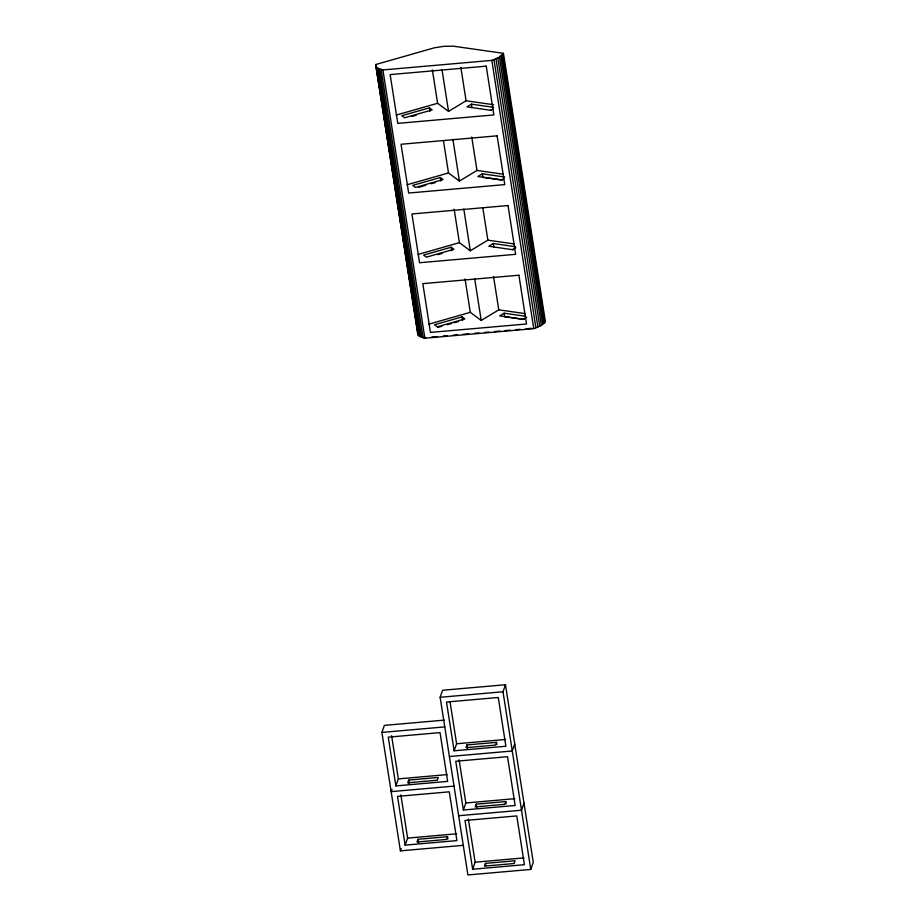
<?xml version="1.0" encoding="UTF-8"?>
<svg xmlns="http://www.w3.org/2000/svg" width="921" height="921" viewBox="0 0 921 921"><rect width="100%" height="100%" fill="white"/><g stroke="black" fill="none" stroke-linecap="round" stroke-linejoin="round"><path stroke-width="1.38" d="M417.8 334.588L375.676 64.551L434.332 47.811L444.014 46.303L453.201 46.154L503.442 53.337L545.382 321.602L541.375 325.389L533.754 328.647L424.857 338.203L418.318 335.394L375.676 64.551M463.275 845.34L400.405 850.854L381.893 732.414L384.368 725.38L444.383 720.118M391.978 789.297L391.149 791.634L454.018 786.12M395.88 785.924L388.259 737.157L440.031 732.609L447.652 781.376L395.88 785.924L398.356 778.89L391.609 735.695M408.705 780.064L407.738 782.804L437.314 780.214L438.281 777.462L408.705 780.064L409.246 783.541M440.134 697.289L442.61 690.255L505.479 684.74L533.259 862.401L530.772 869.436L467.903 874.95L440.134 697.289L503.004 691.775L505.479 684.74M400.405 850.854L401.234 848.506M405.136 845.144L397.515 796.377L449.287 791.83L456.908 840.597L405.136 845.144L407.612 838.11L400.865 794.915M417.961 839.273L416.994 842.024L446.57 839.434L447.537 836.682L417.961 839.273L418.502 842.761M454.122 750.799L446.501 702.032L498.273 697.485L505.894 746.252L454.122 750.799L456.597 743.765L450.07 701.963M466.947 744.928L465.98 747.679L495.556 745.089L496.523 742.338L466.947 744.928L467.488 748.416M463.378 810.02L455.757 761.253L507.529 756.705L515.15 805.472L463.378 810.02L465.853 802.985L459.107 759.79M476.203 804.148L475.236 806.9L504.812 804.298L505.779 801.558L476.203 804.148L476.744 807.636M514.735 743.961L512.26 750.995L449.39 756.509M472.634 869.24L465.013 820.473L516.785 815.925L524.406 864.692L472.634 869.24L475.121 862.206L468.363 819.011M485.459 863.368L484.492 866.12L514.068 863.518L515.035 860.778L485.459 863.368L485.816 865.694M523.991 803.181L521.516 810.215L458.646 815.73M375.618 65.449L377.184 67.843L382.917 69.938L491.814 60.383L499.435 57.114L503.442 53.337M432.375 69.835L437.602 103.279L448.539 111.406L466.072 100.78L493.656 104.718M493.714 107.331L471.471 104.154L467.028 106.848L491.48 110.416M490.651 110.232L492.885 108.874M443.485 140.901L448.492 172.952L459.429 181.08L476.974 170.454L503.165 174.196M504.604 177.005L482.362 173.827L477.918 176.521L501.554 179.894L503.775 178.547M454.157 209.217L459.383 242.66L470.32 250.788L487.865 240.162L514.068 243.904M515.507 246.713L493.265 243.535L488.809 246.229L513.273 249.798M512.444 249.603L515.783 247.588M465.059 278.89L470.286 312.334L481.211 320.462L498.756 309.836L524.958 313.577M525.005 316.179L504.155 313.209L499.7 315.903L523.335 319.276L526.674 317.25M396.191 115.09L437.602 103.279M429.405 107.849L401.809 115.712L404.584 117.784L432.179 109.91L429.405 107.849L429.957 111.326M412.021 116.449L416.154 115.263M407.082 184.764L448.492 172.952M440.307 177.511L412.712 185.386L415.475 187.447L443.07 179.583L440.307 177.511L440.848 181M418.767 187.297L425.675 185.328M431.189 183.751L435.322 182.577M417.984 254.472L459.383 242.66M451.198 247.219L423.602 255.094L426.377 257.155L453.972 249.28L451.198 247.219L451.739 250.708M437.947 254.645L442.08 253.459M428.875 324.146L470.286 312.334M462.089 316.893L434.493 324.768L437.268 326.828L464.863 318.954L462.089 316.893L462.641 320.381M437.797 327.462L441.942 326.287M447.456 324.71L451.601 323.524M454.352 322.741L458.497 321.556M425.939 337.593L423.084 337.834L381.144 69.559M431.661 337.086L437.371 336.579M443.082 336.084L447.364 335.705M453.086 335.209L457.369 334.83M463.079 334.323L468.789 333.828M474.511 333.321L478.793 332.942M484.504 332.446L488.786 332.067M494.496 331.56L500.218 331.065M504.501 330.685L510.211 330.179M515.921 329.683L520.215 329.304M525.926 328.797L531.636 328.302M381.893 732.414L444.762 726.899M456.597 743.765L505.571 739.459M398.356 778.89L447.33 774.596M465.853 802.985L514.827 798.68M407.612 838.11L456.586 833.804M475.121 862.206L524.095 857.9M502.371 180.09L482.903 177.316L482.362 173.827M524.164 319.472L504.696 316.686L504.155 313.209M502.843 54.281L544.783 322.557M501.968 55.237L543.908 323.513M500.828 56.193L542.768 324.457M499.435 57.114L541.375 325.389M497.824 58.011L539.764 326.276M495.993 58.863L537.933 327.128M493.978 59.658L535.918 327.922M491.814 60.383L533.754 328.647M471.471 104.154L472.013 107.642M493.265 243.535L493.806 247.012M460.845 67.337L466.072 100.78M471.736 137.01L476.974 170.454M482.857 208.111L487.865 240.162M493.529 276.392L498.756 309.836M441.999 69.616L448.539 111.406M452.89 139.29L459.429 181.08M463.793 208.986L470.32 250.788M474.683 278.66L481.211 320.462M503.004 691.775L530.772 869.436M496.523 742.338L496.88 744.663M505.779 801.558L506.136 803.883M382.917 69.938L424.857 338.203M379.579 69.075L421.53 337.362M378.255 68.499L420.195 336.787M377.184 67.843L419.124 336.13M376.378 67.106L418.318 335.394M447.537 836.682L447.894 839.008M486.23 66.162L390.147 74.601L397.768 123.368L493.852 114.929L486.23 66.162M497.121 135.836L401.038 144.275L408.659 193.042L504.743 184.603L497.121 135.836M508.012 205.544L411.94 213.971L419.562 262.738L515.645 254.311L508.012 205.544M518.903 275.218L422.831 283.645L430.452 332.412L526.536 323.985L518.903 275.218"/></g></svg>
